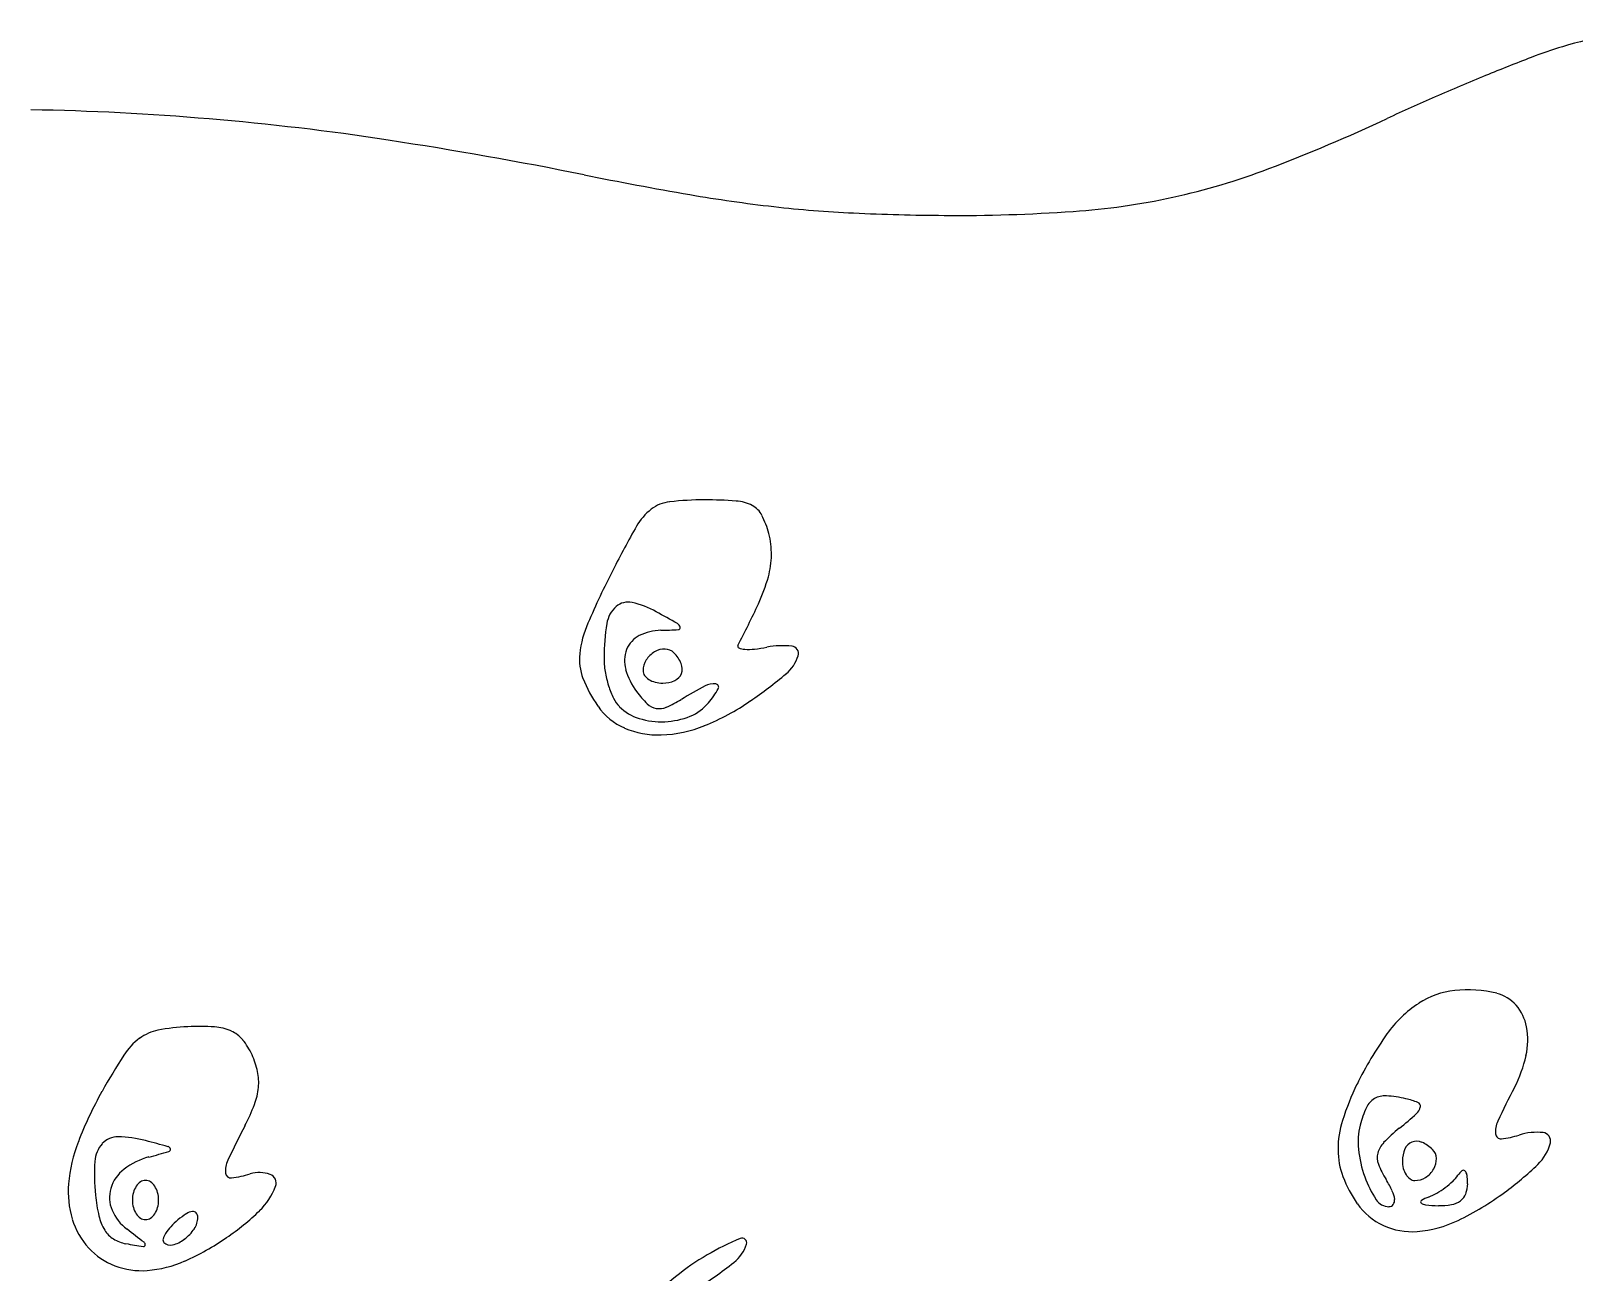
# Model space of a CAD drawing. Header units: millimetres. Extents: x 56222 to 3066687, y -650199 to -121287.
# Drawn here: x 140518.692 to 140520.165, y -185766.601 to -185765.417 of the extents above; entities that cross this region are included whole.
import ezdxf

# ---------------------------------------------------------------- set-up
doc = ezdxf.new("R2010")
doc.units = ezdxf.units.MM
doc.header["$MEASUREMENT"] = 0
doc.layers.add('$TD_AUDIT_GENERATED_(A0BDF17)', color=32, linetype='Continuous', lineweight=30)

msp = doc.modelspace()

# ---------------------------------------------------------------- linework, layer by layer
at = {"layer": '$TD_AUDIT_GENERATED_(A0BDF17)', "linetype": 'Continuous', "lineweight": 25, "ltscale": 2}
for centre, radius, start, end in [((140520.2562, -185765.7678), 0.3513, 91.409, 106.9435), ((140520.2853, -185765.8634), 0.4513, 106.9435, 110.9629), ((140520.8602, -185767.364), 2.0582, 110.963, 112.2663), ((140520.9519, -185767.588), 2.3002, 112.2664, 113.564), ((140520.8235, -185767.2936), 1.9791, 113.564, 115.0165), ((140518.647, -185768.0367), 2.5452, 85.143, 88.9764), ((140518.6416, -185768.0997), 2.6085, 81.3613, 85.1429), ((140519.2668, -185763.9577), 1.7022, 290.8866, 295.0165), ((140518.4544, -185769.3321), 3.8549, 78.5393, 81.3613), ((140519.9152, -185762.1264), 3.4973, 258.5393, 260.218), ((140519.6443, -185764.947), 0.6433, 282.3472, 290.8865), ((140519.5564, -185764.2076), 1.3854, 260.218, 263.57), ((140519.5347, -185764.4002), 1.1916, 263.5701, 267.2349), ((140519.6438, -185764.9447), 0.6456, 273.8268, 282.3472), ((140519.5731, -185763.6057), 1.987, 267.235, 269.7337), ((140519.5719, -185763.8689), 1.7239, 269.7337, 273.8269), ((140519.306, -185765.9014), 0.0356, 96.6012, 127.4628), ((140519.3351, -185766.1528), 0.2886, 89.9977, 96.6012), ((140519.3351, -185766.2829), 0.4187, 85.8553, 89.9977), ((140519.3625, -185765.9045), 0.0393, 62.3733, 85.8552), ((140519.3172, -185765.9161), 0.054, 127.4628, 150.3515), ((140519.3707, -185765.8889), 0.0217, 27.2598, 62.3734), ((140519.3179, -185765.9161), 0.081, 14.087, 27.2599), ((140520.1142, -185766.3697), 0.971, 150.3515, 153.1426), ((140519.3181, -185765.916), 0.0809, 359.3087, 14.087), ((140519.3182, -185765.916), 0.0808, 344.5249, 359.3087), ((140520.1582, -185766.392), 1.0204, 153.1426, 156.2994), ((140519.2359, -185765.8932), 0.1662, 335.0216, 344.525), ((140519.2688, -185765.9865), 0.0272, 131.2513, 171.0072), ((140519.2622, -185765.979), 0.0172, 77.263, 131.2514), ((140519.2467, -185766.0476), 0.0876, 61.0347, 77.263), ((140518.5582, -185767.2915), 1.5093, 60.1566, 61.0346), ((140518.4646, -185765.534), 1.0171, 332.5312, 335.0216), ((140519.3153, -185766.022), 0.0998, 156.2994, 173.6923), ((140519.4553, -185766.016), 0.216, 171.0072, 179.6537), ((140519.3065, -185765.9871), 0.0055, 13.8977, 60.1568), ((140519.3101, -185765.9862), 0.00185, 273.0446, 13.8977), ((140519.2843, -185766.0162), 0.0252, 116.9178, 158.4716), ((140519.2943, -185766.0359), 0.0472, 90.9451, 116.9178), ((140519.286, -185765.5333), 0.4554, 270.9451, 273.0446), ((140519.2655, -185766.0165), 0.0497, 173.6924, 201.3192), ((140519.3192, -185766.0152), 0.0799, 179.6537, 189.223), ((140519.2885, -185766.0179), 0.0297, 158.4717, 195.9236), ((140519.2991, -185766.0291), 0.023, 120.04, 148.2547), ((140519.297, -185766.0255), 0.0189, 88.2781, 120.0398), ((140519.2972, -185766.0191), 0.0125, 44.9977, 88.2782), ((140519.2829, -185766.0334), 0.0327, 23.3186, 44.9977), ((140519.3686, -185766.0039), 0.00177, 152.5315, 248.9268), ((140519.3746, -185765.9883), 0.0185, 248.9266, 266.5551), ((140519.3768, -185765.9516), 0.0553, 266.5551, 276.2335), ((140519.3665, -185765.8571), 0.1504, 276.2335, 280.82), ((140519.4095, -185766.0821), 0.0787, 83.3152, 100.82), ((140519.3896, -185766.0022), 0.0365, 309.6645, 342.908), ((140519.4178, -185766.0109), 0.00701, 342.9079, 83.3152), ((140519.3356, -185766.0125), 0.0965, 189.2229, 197.5299), ((140519.3233, -185766.0079), 0.0659, 195.9236, 216.569), ((140519.2962, -185766.0273), 0.0197, 148.2547, 179.9978), ((140519.2842, -185766.0273), 0.00769, 179.9978, 215.6477), ((140519.3021, -185766.0258), 0.0118, 293.6622, 339.5351), ((140519.3012, -185766.0255), 0.0127, 339.5351, 23.3186), ((140519.3378, -185765.9882), 0.1273, 201.3193, 215.0061), ((140519.3244, -185766.0161), 0.0848, 197.53, 206.2226), ((140519.2897, -185766.0234), 0.0144, 215.6477, 237.8968), ((140519.2931, -185766.0179), 0.0209, 237.8967, 256.0692), ((140519.2953, -185766.0093), 0.0298, 256.0692, 269.9978), ((140519.2953, -185766.0103), 0.0288, 269.9978, 293.6622), ((140519.5472, -185766.4382), 0.4493, 118.081, 121.4039), ((140519.3439, -185766.0572), 0.0175, 83.126, 118.0811), ((140519.2652, -185765.9966), 0.0959, 320.3075, 330.0754), ((140519.3456, -185766.0429), 0.00307, 330.0753, 83.1261), ((140519.097, -185765.6492), 0.495, 304.7197, 309.6645), ((140519.2754, -185766.0402), 0.0302, 206.2226, 224.9977), ((140519.3488, -185765.989), 0.0977, 216.569, 225.6539), ((140519.2918, -185766.0474), 0.0161, 225.6539, 260.0862), ((140519.254, -185765.958), 0.1133, 293.2166, 301.4039), ((140519.3047, -185766.0294), 0.0446, 292.0777, 320.3076), ((140519.251, -185765.8716), 0.2245, 292.0528, 304.7197), ((140519.2826, -185766.0269), 0.0599, 215.0062, 246.7646), ((140519.2859, -185766.0297), 0.0451, 224.9977, 252.9989), ((140519.2941, -185766.003), 0.073, 252.999, 272.5238), ((140519.292, -185766.0464), 0.0171, 260.0862, 293.2166), ((140519.2941, -185766.0032), 0.0728, 272.5239, 292.0777), ((140519.291, -185766.0073), 0.0813, 246.7647, 272.0323), ((140519.2896, -185765.9668), 0.1218, 272.0323, 292.0528), ((140520.0595, -185766.4106), 0.0786, 96.2538, 123.0603), ((140520.0634, -185766.4464), 0.1146, 76.046, 96.2537), ((140520.0823, -185766.3702), 0.036, 41.0009, 76.046), ((140520.078, -185766.4392), 0.1126, 123.0604, 144.5818), ((140520.0766, -185766.3752), 0.0436, 10.6133, 41.0009), ((140518.8496, -185766.5568), 0.1899, 92.2814, 100.9044), ((140518.8524, -185766.6258), 0.259, 86.6107, 92.2814), ((140518.865, -185766.4135), 0.0463, 66.3353, 86.6107), ((140520.0526, -185766.3797), 0.068, 347.2455, 10.6133), ((140518.8343, -185766.4286), 0.0633, 127.0953, 147.0765), ((140518.8218, -185766.4121), 0.0425, 100.9044, 127.0952), ((140518.8718, -185766.398), 0.0293, 39.1502, 66.3352), ((140518.8425, -185766.4218), 0.067, 24.4931, 39.1502), ((140520.2622, -185766.5702), 0.3386, 144.5817, 154.0526), ((140519.3002, -185766.7303), 0.6183, 147.0766, 150.8222), ((140518.8336, -185766.4258), 0.0768, 11.92, 24.4932), ((140519.9946, -185766.3665), 0.1276, 332.6534, 347.2454), ((140518.8611, -185766.42), 0.0487, 354.2361, 11.92), ((140518.8459, -185766.4185), 0.064, 339.2381, 354.2362), ((140520.1896, -185766.5348), 0.2579, 154.0526, 162.3067), ((140520.996, -185766.8844), 0.9999, 152.6534, 154.7075), ((140519.0938, -185766.6151), 0.382, 150.8222, 158.7707), ((140518.7253, -185766.3728), 0.193, 332.6533, 339.2382), ((140519.9838, -185766.452), 0.0188, 120.0059, 155.2383), ((140519.9844, -185766.4531), 0.0201, 86.2403, 120.0058), ((140519.9779, -185766.5524), 0.1196, 77.2214, 86.2404), ((140519.9883, -185766.5067), 0.0727, 67.724, 77.2214), ((140520.0144, -185766.4429), 0.00383, 347.5169, 67.7241), ((140520.0314, -185766.4843), 0.0918, 162.3067, 180.1455), ((140520.0591, -185766.4867), 0.1017, 155.2384, 165.3427), ((140519.6591, -185766.0505), 0.5347, 309.3495, 311.6536), ((140520.0066, -185766.4412), 0.0118, 311.6536, 347.5169), ((140519.8504, -185766.9546), 1.0736, 152.6533, 154.6275), ((140520.0212, -185766.4768), 0.0625, 165.3427, 186.5379), ((140520.1159, -185766.6076), 0.1858, 129.3494, 135.6091), ((140520.1128, -185766.4671), 0.023, 154.7075, 185.7347), ((140520.0949, -185766.4689), 0.00509, 185.7347, 275.7866), ((140520.087, -185766.3903), 0.0841, 275.7866, 287.6066), ((140520.1293, -185766.5238), 0.056, 83.7807, 107.6066), ((140520.1345, -185766.476), 0.00795, 345.8013, 83.7807), ((140518.8733, -185766.5294), 0.1454, 158.7708, 175.1147), ((140518.7806, -185766.4971), 0.0272, 137.3942, 176.7818), ((140518.7754, -185766.4922), 0.0201, 89.0315, 137.3942), ((140518.7738, -185766.5825), 0.1104, 75.3146, 89.0315), ((140518.349, -185768.2036), 1.7862, 74.5991, 75.3146), ((140518.5091, -185765.3813), 1.1489, 284.9276, 285.9166), ((140518.8226, -185766.4844), 0.00301, 11.4971, 74.5992), ((140518.8236, -185766.4842), 0.00198, 285.9165, 11.4971), ((140520.0119, -185766.4844), 0.0723, 180.1455, 200.7593), ((140520.0788, -185766.4702), 0.1206, 186.5379, 199.5038), ((140519.999, -185766.4931), 0.0221, 135.6091, 165.5912), ((140520.0298, -185766.4951), 0.0288, 156.3333, 179.9977), ((140520.0143, -185766.4883), 0.0118, 110.4604, 156.3333), ((140520.0146, -185766.4891), 0.0127, 66.6769, 110.4604), ((140520.0067, -185766.5074), 0.0327, 44.9978, 66.6769), ((140520.021, -185766.4931), 0.0125, 1.7173, 44.9977), ((140520.1003, -185766.4673), 0.0433, 313.619, 345.8013), ((140518.9651, -185766.5075), 0.212, 176.7817, 185.4716), ((140518.8223, -185766.5561), 0.067, 104.9276, 127.5914), ((140518.9008, -185766.5043), 0.0227, 154.6276, 186.2279), ((140519.9941, -185766.4919), 0.0171, 165.5911, 201.2789), ((140520.0662, -185766.4638), 0.0945, 201.2787, 211.3556), ((140520.0308, -185766.4951), 0.0298, 179.9977, 193.9263), ((140520.0146, -185766.4933), 0.0189, 329.9557, 1.7174), ((140519.9064, -185766.2639), 0.3243, 306.3288, 313.619), ((140518.8037, -185766.532), 0.0366, 127.5913, 163.1972), ((140518.8052, -185766.5274), 0.0147, 123.7162, 146.3076), ((140518.8018, -185766.5223), 0.00858, 89.9978, 123.7162), ((140518.8018, -185766.5223), 0.00858, 56.2793, 89.9977), ((140518.7984, -185766.5274), 0.0147, 33.6879, 56.2792), ((140518.8834, -185766.5062), 0.00515, 186.2279, 276.6199), ((140518.873, -185766.4169), 0.095, 276.6199, 287.6066), ((140518.9105, -185766.5352), 0.029, 69.5094, 107.6065), ((140518.9176, -185766.5163), 0.0089, 339.6511, 69.5093), ((140520.055, -185766.4681), 0.1184, 200.7593, 215.0062), ((140520.0608, -185766.4766), 0.1014, 199.5038, 213.1973), ((140519.8886, -185766.572), 0.1135, 25.1091, 31.3555), ((140520.0222, -185766.4972), 0.0209, 193.9263, 212.0988), ((140520.0167, -185766.5006), 0.0144, 212.0987, 234.3478), ((140520.0128, -185766.5061), 0.00769, 234.3477, 269.9977), ((140520.0128, -185766.4941), 0.0197, 269.9977, 301.7408), ((140520.011, -185766.4913), 0.023, 301.7407, 329.9555), ((140519.995, -185766.4578), 0.0784, 306.7861, 313.6025), ((140520.0254, -185766.4898), 0.0343, 313.6025, 326.2602), ((140520.0701, -185766.5196), 0.0194, 129.4603, 146.2602), ((140520.0592, -185766.5063), 0.00229, 49.0859, 129.4604), ((140520.0567, -185766.5092), 0.00601, 7.2776, 49.0859), ((140519.9911, -185766.5175), 0.0722, 0.4991, 7.2775), ((140518.8181, -185766.5247), 0.09, 175.1148, 196.7001), ((140518.9097, -185766.5128), 0.1563, 185.4715, 192.9013), ((140518.7976, -185766.5302), 0.0302, 163.1972, 203.3038), ((140518.8173, -185766.5325), 0.028, 165.1554, 179.9978), ((140518.8099, -185766.5305), 0.0203, 146.3076, 165.1554), ((140518.7937, -185766.5305), 0.0203, 14.8401, 33.6879), ((140518.7863, -185766.5325), 0.028, 359.9976, 14.8401), ((140518.8679, -185766.4979), 0.0618, 313.6664, 339.6511), ((140519.9686, -185766.5346), 0.0252, 6.0176, 25.1089), ((140520.043, -185766.5744), 0.0479, 110.8378, 119.8856), ((140520.0068, -185766.4793), 0.0539, 290.8378, 300.0868), ((140519.9923, -185766.4542), 0.0829, 300.0867, 306.7861), ((140519.9304, -185766.2965), 0.2838, 295.848, 306.3288), ((140520.0473, -185766.5209), 0.0153, 306.7861, 338.7594), ((140520.0377, -185766.5171), 0.0256, 338.7594, 0.4991), ((140518.8115, -185766.5242), 0.0453, 203.3037, 232.9199), ((140518.8173, -185766.5325), 0.028, 179.9976, 194.8401), ((140518.8099, -185766.5344), 0.0203, 194.8401, 213.6879), ((140518.7937, -185766.5344), 0.0203, 326.3076, 345.1554), ((140518.7863, -185766.5325), 0.028, 345.1554, 359.9978), ((140518.8486, -185766.5578), 0.0145, 97.5295, 122.7039), ((140518.8472, -185766.5473), 0.00396, 39.9523, 97.5293), ((140518.8453, -185766.549), 0.00648, 359.9979, 39.9525), ((140518.7312, -185766.3547), 0.2599, 304.7197, 313.6663), ((140520.0088, -185766.5005), 0.0619, 215.0062, 245.2595), ((140519.9882, -185766.5241), 0.0147, 213.1973, 269.9977), ((140519.9882, -185766.5337), 0.00506, 269.9977, 323.4379), ((140519.9868, -185766.5326), 0.00686, 323.438, 6.0175), ((140520.0199, -185766.5342), 0.00146, 119.8856, 229.0859), ((140520.0238, -185766.5297), 0.0074, 229.0857, 265.0831), ((140520.0438, -185766.2967), 0.2413, 265.0832, 267.9882), ((140520.0374, -185766.4797), 0.0581, 267.9882, 280.263), ((140520.0441, -185766.5165), 0.0207, 280.2631, 306.7861), ((140518.8012, -185766.5298), 0.0723, 196.7002, 222.1424), ((140518.8002, -185766.5378), 0.044, 192.9013, 212), ((140518.8052, -185766.5376), 0.0147, 213.6879, 236.2792), ((140518.8018, -185766.5426), 0.00858, 236.2793, 269.9977), ((140518.8018, -185766.5426), 0.00858, 269.9978, 303.7162), ((140518.7984, -185766.5376), 0.0147, 303.7162, 326.3076), ((140518.8552, -185766.5855), 0.0402, 136.7754, 148.2341), ((140518.8815, -185766.6103), 0.0764, 129.6879, 136.7754), ((140518.885, -185766.6145), 0.0819, 122.7038, 129.6878), ((140518.8142, -185766.5367), 0.0413, 306.5989, 325.9793), ((140518.8323, -185766.549), 0.0194, 325.9792, 359.9978), ((140520.0101, -185766.4976), 0.0651, 245.2596, 274.4036), ((140520.0067, -185766.454), 0.1088, 274.4036, 295.848), ((140518.7854, -185766.5471), 0.0266, 211.9999, 237.9634), ((140518.7887, -185766.5418), 0.0328, 237.9633, 260.1261), ((140518.9364, -185765.693), 0.8943, 260.1261, 261.2122), ((140517.7077, -185767.9848), 1.7854, 52.2655, 52.9198), ((140518.7985, -185766.5752), 0.00309, 355.4371, 52.2656), ((140518.8218, -185766.5706), 0.00335, 163.5637, 224.9977), ((140518.8397, -185766.5759), 0.022, 148.2342, 163.5638), ((140518.8255, -185766.5669), 0.00858, 224.9978, 284.3564), ((140518.8196, -185766.544), 0.0323, 284.3563, 306.5988), ((140518.7399, -185766.3673), 0.2445, 293.999, 304.7197), ((140519.472, -185766.8152), 0.2666, 112.664, 120.2472), ((140519.3407, -185766.5633), 0.0365, 308.058, 341.7389), ((140519.371, -185766.5733), 0.0045, 341.739, 112.664), ((140518.7952, -185766.5352), 0.0642, 222.1424, 249.3843), ((140518.8, -185766.5753), 0.00152, 261.2121, 355.4371), ((140519.4584, -185766.7918), 0.2396, 120.2472, 137.7884), ((140518.7979, -185766.5279), 0.072, 249.3843, 274.3769), ((140518.7951, -185766.4911), 0.1089, 274.3769, 293.9989), ((140519.0155, -185766.1479), 0.564, 303.493, 308.058)]:
    msp.add_arc(centre, radius, start, end, dxfattribs=at)

doc.saveas('drawing.dxf')
